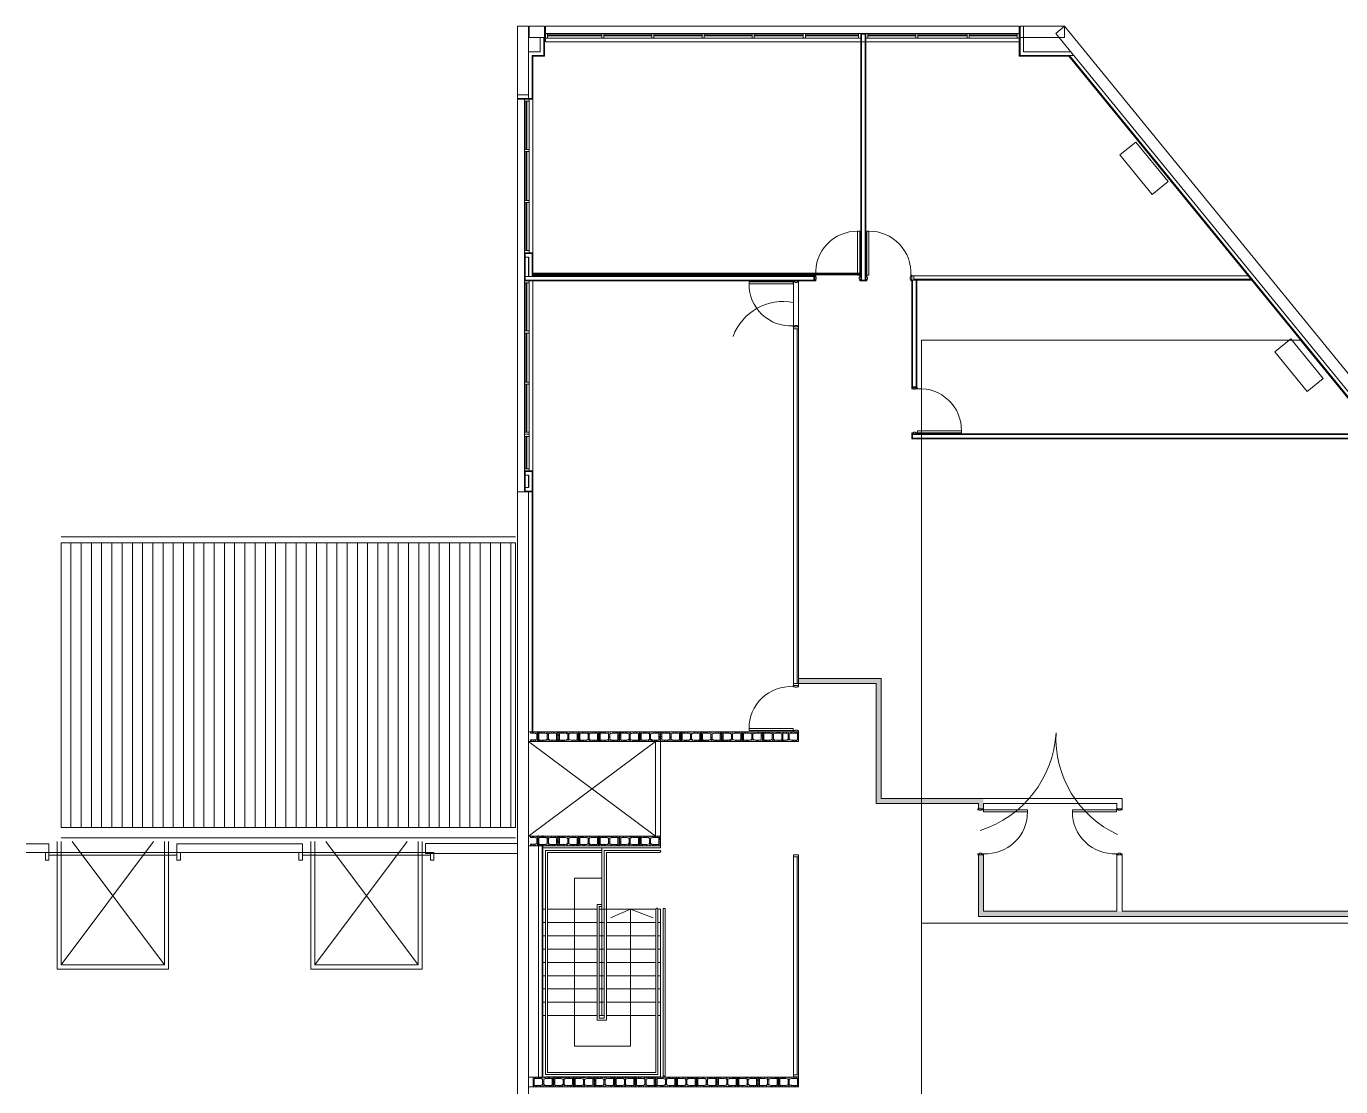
# Model space of a CAD drawing. Header units: millimetres. Extents: x 111.5 to 154.8, y 43.5 to 84.5.
# Drawn here: x 111.48 to 137.17, y 63.74 to 84.47 of the extents above; entities that cross this region are included whole.
import ezdxf

# ---------------------------------------------------------------- set-up
doc = ezdxf.new("R2010")
doc.units = ezdxf.units.MM
for name, color, linetype, lineweight in [('A-CARPINTERIAS', 252, 'Continuous', 0), ('DURLOCK', 30, 'Continuous', 0), ('EST__LIVIANAS', 1, 'Continuous', 0), ('MAMP_BLOQUE_HORMIGON_BLOQU', 67, 'Continuous', 0), ('MURO', 3, 'Continuous', 0), ('MURO_VISTA', 252, 'Continuous', 0)]:
    doc.layers.add(name, color=color, linetype=linetype, lineweight=lineweight)

# ---------------------------------------------------------------- blocks, each defined once
blk = doc.blocks.new('VANO_90')
at = {"layer": 'A-CARPINTERIAS', "color": 2}
for points in [[(-99.988837, 900), (-109.988837, 900), (-109.988837, 880), (-69.988837, 880), (-69.988837, 870), (-29.988837, 870), (-29.988837, 880), (0.011163, 880), (0.011163, 900), (-9.988837, 900)], [(-110, 19.998914), (-110, 59.998914), (-970.523151, 59.998914), (-970.523151, 19.998914), (-110, 19.998914)], [(-100, 0), (-110, 0), (-110, 20), (-70, 20), (-70, 30), (-30, 30), (-30, 20), (0, 20), (0, 0), (-10, 0)]]:
    blk.add_lwpolyline(points, dxfattribs=at)
at = {"layer": 'A-CARPINTERIAS'}
blk.add_arc((-156.752453, 67.539065), 813.805629, 86.706474, 180.53087, dxfattribs=at)
blk = doc.blocks.new('A$C2D8E3321')
at = {"layer": 'MAMP_BLOQUE_HORMIGON_BLOQU', "linetype": 'Continuous'}
h = blk.add_hatch(dxfattribs=at)
h.set_pattern_fill('AR-CONC', color=253, scale=0.2, style=0)
h.set_pattern_definition([(50, (-279883.144, 27804.65), (36.4369338, -3.187817), [3.81, -41.91]), (355, (-279883.144, 27804.65), (-7.0486843, 38.211369), [3.048, -33.528117]), (100.451445, (-279880.108, 27804.384), (29.3882494, 35.0235504), [3.238002, -35.618049]), (46.1842, (-279883.144, 27814.81), (54.215808, -8.4084656), [5.715, -62.865]), (96.635558, (-279878.626, 27814.11), (47.480827, 49.485225), [4.857005, -53.427122]), (351.184151, (-279883.144, 27814.81), (47.480827, 49.485225), [4.571993, -50.291946]), (21, (-279878.064, 27812.27), (30.3228783, -20.4530396), [3.81, -41.91]), (326, (-279878.064, 27812.27), (12.3604057, 36.837593), [3.048, -33.528]), (71.451445, (-279875.537, 27810.566), (42.683284, 16.3845538), [3.238002, -35.6179875]), (37.5, (-279883.144, 27804.65), (0.61772065, 16.9110078), [0, -33.1216, 0, -34.036, 0, -33.655]), (7.5, (-279883.144, 27804.65), (13.3639325, 20.036115), [0, -19.4056, 0, -32.3596, 0, -12.827]), (327.5, (-279894.472, 27804.65), (27.11811903, -1.1457488), [0, -12.7, 0, -39.624, 0, -52.578]), (317.5, (-279899.552, 27804.65), (29.6258363, 5.0852982), [0, -16.51, 0, -26.3144, 0, -37.338])])
h.paths.add_polyline_path([(0, 190), (0, 0), (390, 0), (390, 190)])
h.paths.add_polyline_path([(214, 150), (256, 163), (356, 163, -0.414214), (368, 151), (368, 39, -0.414214), (356, 27), (256, 27), (214, 39, -0.315202), (206, 51), (206, 139, -0.315202)], flags=16)
h.paths.add_polyline_path([(184, 139), (184, 51, -0.315202), (176, 39), (134, 27), (34, 27, -0.414214), (22, 39), (22, 151, -0.414214), (34, 163), (134, 163), (176, 150, -0.315202)], flags=16)
for p, q in [((390, 190), (0, 190)), ((0, 190), (0, 0)), ((22, 151), (22, 39)), ((34, 163), (134, 163)), ((34, 27), (134, 27)), ((176, 150), (134, 163)), ((176, 39), (134, 27)), ((184, 139), (184, 51)), ((206, 139), (206, 51)), ((214, 150), (256, 163)), ((214, 39), (256, 27)), ((356, 163), (256, 163)), ((356, 27), (256, 27)), ((368, 151), (368, 39)), ((390, 190), (390, 0)), ((390, 0), (0, 0))]:
    blk.add_line(p, q)
for centre, start, end in [((34, 151), 90, 180), ((34, 39), 180, 270), ((172, 139), 0, 69.9797), ((172, 51), 290.0203, 0), ((218, 139), 110.0203, 180), ((218, 51), 180, 249.9797), ((356, 151), 0, 90), ((356, 39), 270, 0)]:
    blk.add_arc(centre, 12, start, end)

msp = doc.modelspace()

# ---------------------------------------------------------------- hatches: boundary and pattern name
at = {"layer": 'EST__LIVIANAS', "linetype": 'Continuous'}
h = msp.add_hatch(color=256, dxfattribs=at)
h.dxf.hatch_style = 1
h.paths.add_polyline_path([(130.189, 69.275), (130.189, 69.375), (128.189, 69.375), (128.189, 71.72), (126.576, 71.72), (126.576, 71.62), (128.089, 71.62), (128.089, 69.275), (130.089, 69.275), (130.089, 69.175), (130.189, 69.175)])
h = msp.add_hatch(color=256, dxfattribs=at)
h.dxf.hatch_style = 1
h.paths.add_polyline_path([(130.189, 67.17), (145.507, 67.17), (145.588, 67.07), (130.089, 67.07), (130.089, 68.275), (130.189, 68.275)])
at = {"layer": 'MAMP_BLOQUE_HORMIGON_BLOQU', "linetype": 'Continuous'}
h = msp.add_hatch(dxfattribs=at)
h.set_pattern_fill('AR-CONC', color=253, scale=0.0002, angle=180, style=0)
h.set_pattern_definition([(230, (398.155748, 42.87581), (-0.0364369338, 0.003187817), [0.00381, -0.04191]), (175, (398.15575, 42.87581), (0.0070486843, -0.038211369), [0.003048, -0.033528117]), (280.451445, (398.15271, 42.876077), (-0.0293882494, -0.0350235504), [0.003238002, -0.035618049]), (226.1842, (398.15575, 42.86565), (-0.054215808, 0.0084084656), [0.005715, -0.062865]), (276.635558, (398.15123, 42.86635), (-0.047480827, -0.049485225), [0.004857005, -0.053427122]), (171.184151, (398.15575, 42.86565), (-0.047480827, -0.049485225), [0.004571993, -0.050291946]), (201, (398.150668, 42.86819), (-0.0303228783, 0.0204530396), [0.00381, -0.04191]), (146, (398.15067, 42.86819), (-0.0123604057, -0.036837593), [0.003048, -0.033528]), (251.451445, (398.14814, 42.869895), (-0.042683284, -0.016384554), [0.003238002, -0.0356179875]), (217.5, (398.155748, 42.875811), (-0.00061772065, -0.0169110078), [0, -0.0331216, 0, -0.034036, 0, -0.033655]), (187.5, (398.155748, 42.875811), (-0.0133639325, -0.020036115), [0, -0.0194056, 0, -0.0323596, 0, -0.012827]), (147.5, (398.167077, 42.875811), (-0.02711811903, 0.0011457488), [0, -0.0127, 0, -0.039624, 0, -0.052578]), (137.5, (398.172157, 42.87581), (-0.0296258363, -0.0050852982), [0, -0.01651, 0, -0.0263144, 0, -0.037338])])
h.paths.add_polyline_path([(121.334, 70.68), (121.334, 70.49), (121.468, 70.49), (121.468, 70.68)])
edge = h.paths.add_edge_path()
edge.add_line((121.334, 70.654), (121.334, 70.518))
edge.add_line((121.334, 70.518), (121.407, 70.518))
edge.add_line((121.407, 70.518), (121.447, 70.53))
edge.add_arc((121.445, 70.542), 0.012, 283.6095, 360)
edge.add_line((121.457, 70.542), (121.457, 70.63))
edge.add_arc((121.445, 70.63), 0.012, 0, 69.9797)
edge.add_line((121.449, 70.641), (121.407, 70.654))
edge.add_line((121.407, 70.654), (121.334, 70.654))
h = msp.add_hatch(dxfattribs=at)
h.set_pattern_fill('AR-CONC', color=253, scale=0.0002, angle=270, style=0)
h.set_pattern_definition([(320, (220.55393, 448.46093), (-0.003187817, -0.0364369338), [0.00381, -0.04191]), (265, (220.55393, 448.46093), (0.038211369, 0.0070486843), [0.003048, -0.033528117]), (10.451445, (220.553663, 448.457895), (0.0350235504, -0.0293882494), [0.0032380018, -0.035618049]), (316.1842, (220.56409, 448.46093), (-0.0084084656, -0.054215808), [0.005715, -0.062865]), (6.635558, (220.56339, 448.456413), (0.049485225, -0.047480827), [0.004857005, -0.053427122]), (261.184151, (220.56409, 448.46093), (0.049485225, -0.047480827), [0.0045719934, -0.050291946]), (291, (220.56155, 448.45585), (-0.0204530396, -0.0303228783), [0.00381, -0.04191]), (236, (220.56155, 448.45585), (0.0368375932, -0.0123604057), [0.003048, -0.033528]), (341.451445, (220.559844, 448.453324), (0.0163845538, -0.042683284), [0.0032380018, -0.0356179875]), (307.5, (220.553929, 448.460931), (0.01691100777, -0.00061772065), [0, -0.0331216, 0, -0.034036, 0, -0.033655]), (277.5, (220.553929, 448.460931), (0.020036115, -0.0133639325), [0, -0.0194056, 0, -0.0323596, 0, -0.012827]), (237.5, (220.553929, 448.47226), (-0.0011457488, -0.02711811903), [0, -0.0127, 0, -0.039624, 0, -0.052578]), (227.5, (220.55393, 448.47734), (0.0050852982, -0.0296258363), [0, -0.01651, 0, -0.0263144, 0, -0.037338])])
h.paths.add_polyline_path([(126.392, 70.629), (126.392, 70.541, 0.315202), (126.4, 70.53), (126.442, 70.517), (126.542, 70.517, 0.414214), (126.554, 70.529), (126.554, 70.641, 0.414214), (126.542, 70.653), (126.442, 70.653), (126.4, 70.64, 0.315202)], flags=16)
h.paths.add_polyline_path([(126.28, 70.68), (126.28, 70.49), (126.576, 70.49), (126.576, 70.68)])
edge = h.paths.add_edge_path()
edge.add_line((126.28, 70.653), (126.28, 70.517))
edge.add_line((126.28, 70.517), (126.32, 70.517))
edge.add_line((126.32, 70.517), (126.362, 70.53))
edge.add_arc((126.358, 70.541), 0.012, 290.0203, 360)
edge.add_line((126.37, 70.541), (126.37, 70.629))
edge.add_arc((126.358, 70.629), 0.012, 0, 69.9797)
edge.add_line((126.362, 70.64), (126.32, 70.653))
edge.add_line((126.32, 70.653), (126.28, 70.653))
h = msp.add_hatch(dxfattribs=at)
h.set_pattern_fill('AR-CONC', color=253, scale=0.0002, angle=180, style=0)
h.set_pattern_definition([(230, (398.155748, 40.83585), (-0.0364369338, 0.003187817), [0.00381, -0.04191]), (175, (398.15575, 40.83585), (0.0070486843, -0.038211369), [0.003048, -0.033528117]), (280.451445, (398.15271, 40.836115), (-0.0293882494, -0.0350235504), [0.003238002, -0.035618049]), (226.1842, (398.15575, 40.82569), (-0.054215808, 0.0084084656), [0.005715, -0.062865]), (276.635558, (398.15123, 40.82639), (-0.047480827, -0.049485225), [0.004857005, -0.053427122]), (171.184151, (398.15575, 40.82569), (-0.047480827, -0.049485225), [0.004571993, -0.050291946]), (201, (398.150668, 40.82823), (-0.0303228783, 0.0204530396), [0.00381, -0.04191]), (146, (398.15067, 40.82823), (-0.0123604057, -0.036837593), [0.003048, -0.033528]), (251.451445, (398.14814, 40.829934), (-0.042683284, -0.016384554), [0.003238002, -0.0356179875]), (217.5, (398.155748, 40.835849), (-0.00061772065, -0.0169110078), [0, -0.0331216, 0, -0.034036, 0, -0.033655]), (187.5, (398.155748, 40.83585), (-0.0133639325, -0.020036115), [0, -0.0194056, 0, -0.0323596, 0, -0.012827]), (147.5, (398.167077, 40.835849), (-0.02711811903, 0.0011457488), [0, -0.0127, 0, -0.039624, 0, -0.052578]), (137.5, (398.172157, 40.83585), (-0.0296258363, -0.0050852982), [0, -0.01651, 0, -0.0263144, 0, -0.037338])])
h.paths.add_polyline_path([(121.334, 68.64), (121.334, 68.45), (121.468, 68.45), (121.468, 68.64)])
edge = h.paths.add_edge_path()
edge.add_line((121.334, 68.614), (121.334, 68.478))
edge.add_line((121.334, 68.478), (121.407, 68.478))
edge.add_line((121.407, 68.478), (121.447, 68.49))
edge.add_arc((121.445, 68.502), 0.012, 283.6095, 360)
edge.add_line((121.457, 68.502), (121.457, 68.59))
edge.add_arc((121.445, 68.59), 0.012, 0, 69.9797)
edge.add_line((121.449, 68.601), (121.407, 68.614))
edge.add_line((121.407, 68.614), (121.334, 68.614))
at = {"layer": 'MURO_VISTA', "linetype": 'Continuous'}
h = msp.add_hatch(dxfattribs=at)
h.set_pattern_fill('_USER', color=256, scale=0.2, angle=270, pattern_type=0)
h.set_pattern_definition([(270, (192.74928, 168.02997), (0.2, 0), [])])
h.paths.add_polyline_path([(121.037, 74.369), (121.037, 68.806), (112.159, 68.806), (112.159, 74.369)])

# ---------------------------------------------------------------- linework, layer by layer
at = {"layer": 'A-CARPINTERIAS'}
for p, q in [((121.664, 84.305, 1.07), (122.727, 84.305, 1.065)), ((122.767, 84.305, 1.064), (123.707, 84.305, 1.065)), ((123.747, 84.305, 1.064), (124.687, 84.305, 1.065)), ((124.727, 84.305, 1.064), (125.667, 84.305, 1.065)), ((125.707, 84.305, 1.065), (126.667, 84.305, 1.067)), ((126.707, 84.305, 1.067), (127.749, 84.305, 1.074)), ((127.929, 84.305, 1.066), (128.869, 84.305, 1.067)), ((128.909, 84.305, 1.067), (129.869, 84.305, 1.069)), ((129.909, 84.305, 1.069), (130.849, 84.305, 1.07)), ((121.664, 84.285, 1.07), (122.727, 84.285, 1.065)), ((122.767, 84.285, 1.064), (123.707, 84.285, 1.065)), ((123.747, 84.285, 1.064), (124.687, 84.285, 1.065)), ((124.727, 84.285, 1.064), (125.667, 84.285, 1.065)), ((125.707, 84.285, 1.065), (126.667, 84.285, 1.067)), ((126.707, 84.285, 1.067), (127.749, 84.285, 1.074)), ((127.929, 84.285, 1.066), (128.869, 84.285, 1.067)), ((128.909, 84.285, 1.067), (129.869, 84.285, 1.069)), ((129.909, 84.285, 1.069), (130.849, 84.285, 1.07)), ((121.241, 82.064, 1.067), (121.241, 83.004, 1.068)), ((121.261, 82.064, 1.067), (121.261, 83.004, 1.068)), ((121.241, 81.064, 1.065), (121.241, 82.024, 1.067)), ((121.261, 81.064, 1.065), (121.261, 82.024, 1.067)), ((121.241, 80.084, 1.064), (121.241, 81.024, 1.065)), ((121.261, 80.084, 1.064), (121.261, 81.024, 1.065)), ((121.241, 79.454, 1.064), (121.241, 78.514, 1.065)), ((121.261, 79.454, 1.064), (121.261, 78.514, 1.065)), ((128.829, 79.529, 1.066), (135.416, 79.529, 1.066)), ((121.241, 78.474, 1.065), (121.241, 77.514, 1.067)), ((121.261, 78.474, 1.065), (121.261, 77.514, 1.067)), ((126.546, 71.62, -1.064), (126.546, 78.554, 1.066)), ((121.241, 77.474, 1.067), (121.241, 76.534, 1.068)), ((121.261, 77.474, 1.067), (121.261, 76.534, 1.068)), ((121.241, 76.454, 1.063), (121.241, 75.82, 1.076)), ((121.261, 76.454, 1.063), (121.261, 75.82, 1.076)), ((126.546, 63.971, 1.064), (126.546, 68.235, 1.064))]:
    msp.add_line(p, q, dxfattribs=at)
for points, elevation in [([(127.789, 84.24), (121.624, 84.24), (121.624, 84.33), (127.789, 84.33)], 1.07), ([(121.664, 84.24), (121.624, 84.24), (121.624, 84.33), (121.664, 84.33)], 1.07), ([(122.767, 84.24), (122.727, 84.24), (122.727, 84.33), (122.767, 84.33)], 1.07), ([(123.747, 84.24), (123.707, 84.24), (123.707, 84.33), (123.747, 84.33)], 1.07), ([(124.727, 84.24), (124.687, 84.24), (124.687, 84.33), (124.727, 84.33)], 1.07), ([(125.707, 84.24), (125.667, 84.24), (125.667, 84.33), (125.707, 84.33)], 1.07), ([(126.707, 84.24), (126.667, 84.24), (126.667, 84.33), (126.707, 84.33)], 1.07), ([(127.789, 84.24), (127.749, 84.24), (127.749, 84.33), (127.789, 84.33)], 1.066), ([(127.929, 84.24), (127.889, 84.24), (127.889, 84.33), (127.929, 84.33)], 1.066), ([(130.889, 84.24), (127.889, 84.24), (127.889, 84.33), (130.889, 84.33)], 1.066), ([(128.909, 84.24), (128.869, 84.24), (128.869, 84.33), (128.909, 84.33)], 1.066), ([(129.909, 84.24), (129.869, 84.24), (129.869, 84.33), (129.909, 84.33)], 1.066), ([(130.889, 84.24), (130.849, 84.24), (130.849, 84.33), (130.889, 84.33)], 1.061), ([(121.306, 83.044), (121.306, 83.004), (121.216, 83.004), (121.216, 83.044)], 1.059), ([(121.306, 83.004), (121.306, 80.084), (121.216, 80.084), (121.216, 83.004)], 1.064), ([(121.306, 82.064), (121.306, 82.024), (121.216, 82.024), (121.216, 82.064)], 1.064), ([(121.306, 81.064), (121.306, 81.024), (121.216, 81.024), (121.216, 81.064)], 1.064), ([(121.306, 80.084), (121.306, 80.044), (121.216, 80.044), (121.216, 80.084)], 1.064), ([(121.306, 79.454), (121.306, 79.494), (121.216, 79.494), (121.216, 79.454)], 1.064), ([(121.306, 75.78), (121.306, 79.454), (121.216, 79.454), (121.216, 75.78)], 1.064), ([(128.829, 79.594), (128.829, 79.504), (128.789, 79.504), (128.789, 79.594)], 1.066), ([(121.306, 78.474), (121.306, 78.514), (121.216, 78.514), (121.216, 78.474)], 1.064), ([(126.576, 78.594), (126.576, 78.554), (126.476, 78.554), (126.476, 78.594)], 1.066), ([(126.576, 78.554), (126.576, 71.62), (126.476, 71.62), (126.476, 78.554)], 1.066), ([(121.306, 77.474), (121.306, 77.514), (121.216, 77.514), (121.216, 77.474)], 1.064), ([(121.306, 76.494), (121.306, 76.534), (121.216, 76.534), (121.216, 76.494)], 1.059), ([(121.306, 76.454), (121.306, 76.494), (121.216, 76.494), (121.216, 76.454)], 1.072), ([(121.306, 75.78), (121.306, 75.82), (121.216, 75.82), (121.216, 75.78)], 1.067), ([(126.576, 71.62), (126.576, 71.58), (126.476, 71.58), (126.476, 71.62)], 1.066), ([(126.576, 68.235), (126.576, 68.275), (126.476, 68.275), (126.476, 68.235)], 1.064), ([(126.576, 68.235), (126.576, 63.971), (126.476, 63.971), (126.476, 68.235)], 1.064)]:
    msp.add_lwpolyline(points, close=True, dxfattribs=dict(at, elevation=elevation))
at = {"layer": 'A-CARPINTERIAS', "elevation": 1.066}
msp.add_lwpolyline([(135.437, 79.504), (128.829, 79.504), (128.829, 79.594), (135.363, 79.594)], dxfattribs=at)
at = {"layer": 'A-CARPINTERIAS'}
msp.add_lwpolyline([(126.576, 63.97), (126.576, 63.93), (126.476, 63.93), (126.476, 63.97)], close=True, dxfattribs=at)
at = {"layer": 'DURLOCK', "elevation": 1.064}
for points in [[(128.089, 69.275), (130.089, 69.275), (130.089, 69.175), (130.189, 69.175), (130.189, 69.275), (132.799, 69.275), (132.799, 69.175), (132.899, 69.175), (132.899, 69.375), (128.189, 69.375), (128.189, 71.72), (126.576, 71.72), (126.576, 71.62), (128.089, 71.62), (128.089, 69.275), (128.089, 69.275), (128.089, 69.275), (128.089, 69.275)], [(145.588, 67.07), (130.089, 67.07), (130.089, 68.275), (130.189, 68.275), (130.189, 67.17), (132.799, 67.17), (132.799, 68.275), (132.899, 68.275), (132.899, 67.17), (145.507, 67.17)]]:
    msp.add_lwpolyline(points, close=True, dxfattribs=at)
msp.add_lwpolyline([(128.089, 69.275), (128.089, 71.62)], dxfattribs=at)
at = {"layer": 'EST__LIVIANAS'}
msp.add_lwpolyline([(132.856, 81.955), (133.488, 81.18), (133.798, 81.433), (133.165, 82.208)], close=True, dxfattribs=at)
at = {"layer": 'EST__LIVIANAS', "const_width": 0.05}
msp.add_lwpolyline([(127.789, 79.627), (126.599, 79.627), (121.381, 79.627)], dxfattribs=at)
at = {"layer": 'EST__LIVIANAS'}
for points, elevation in [([(126.576, 78.594), (126.476, 78.594), (126.476, 79.494), (126.576, 79.494)], 1.066), ([(135.886, 78.107), (136.518, 77.333), (136.828, 77.586), (136.196, 78.36)], 1.064), ([(128.976, 66.936), (128.976, 55.536), (146.976, 55.536), (146.976, 65.369), (145.697, 66.936)], 1.066)]:
    msp.add_lwpolyline(points, close=True, dxfattribs=dict(at, elevation=elevation))
at = {"layer": 'EST__LIVIANAS', "elevation": 1.066}
msp.add_lwpolyline([(136.39, 78.336), (128.976, 78.336), (128.976, 66.936), (145.728, 66.936), (136.39, 78.336)], dxfattribs=at)
at = {"layer": 'EST__LIVIANAS'}
for centre, radius, start, end in [((126.274, 78.047, 0), 1.044, 78.8514, 159.8187), ((129.474, 70.786), 2.139, 287.7427, 356.5599), ((133.69, 70.557), 2.084, 177.2144, 245.0391)]:
    msp.add_arc(centre, radius, start, end, dxfattribs=at)
at = {"layer": 'MAMP_BLOQUE_HORMIGON_BLOQU'}
for p, q in [((121.468, 70.68, -1.064), (121.334, 70.68, -1.064)), ((121.468, 70.68, -1.064), (121.334, 70.68, -1.064)), ((121.334, 70.654, -1.064), (121.334, 70.68, -1.064)), ((121.468, 70.49, -1.064), (121.468, 70.68, -1.064)), ((126.28, 70.68, -1.064), (126.576, 70.68, -1.064)), ((126.28, 70.68, -1.064), (126.28, 70.653, -1.064)), ((126.576, 70.68, -1.064), (126.576, 70.49, -1.064)), ((121.334, 70.654, -1.064), (121.407, 70.654, -1.064)), ((121.334, 70.518, -1.064), (121.407, 70.518, -1.064)), ((121.334, 70.518, -1.064), (121.334, 70.49, -1.064)), ((121.468, 70.49, -1.064), (121.334, 70.49, -1.064)), ((121.334, 70.49, -1.064), (121.468, 70.49, -1.064)), ((121.449, 70.641, -1.064), (121.407, 70.654, -1.064)), ((121.449, 70.531, -1.064), (121.407, 70.518, -1.064)), ((121.457, 70.542, -1.064), (121.457, 70.63, -1.064)), ((126.28, 70.653, -1.064), (126.32, 70.653, -1.064)), ((126.28, 70.517, -1.064), (126.32, 70.517, -1.064)), ((126.28, 70.517, -1.064), (126.28, 70.49, -1.064)), ((126.28, 70.49, -1.064), (126.576, 70.49, -1.064)), ((126.362, 70.64, -1.064), (126.32, 70.653, -1.064)), ((126.362, 70.53, -1.064), (126.32, 70.517, -1.064)), ((126.37, 70.629, -1.064), (126.37, 70.541, -1.064)), ((126.392, 70.629, -1.064), (126.392, 70.541, -1.064)), ((126.4, 70.64, -1.064), (126.442, 70.653, -1.064)), ((126.4, 70.53, -1.064), (126.442, 70.517, -1.064)), ((126.542, 70.653, -1.064), (126.442, 70.653, -1.064)), ((126.542, 70.517, -1.064), (126.442, 70.517, -1.064)), ((126.554, 70.641, -1.064), (126.554, 70.529, -1.064)), ((121.468, 68.64, -1.064), (121.334, 68.64, -1.064)), ((121.468, 68.64, -1.064), (121.334, 68.64, -1.064)), ((121.334, 68.614, -1.064), (121.334, 68.64, -1.064)), ((121.334, 68.614, -1.064), (121.407, 68.614, -1.064)), ((121.449, 68.601, -1.064), (121.407, 68.614, -1.064)), ((121.468, 68.45, -1.064), (121.468, 68.64, -1.064)), ((121.334, 68.478, -1.064), (121.407, 68.478, -1.064)), ((121.334, 68.478, -1.064), (121.334, 68.45, -1.064)), ((121.468, 68.45, -1.064), (121.334, 68.45, -1.064)), ((121.334, 68.45, -1.064), (121.468, 68.45, -1.064)), ((121.449, 68.491, -1.064), (121.407, 68.478, -1.064)), ((121.457, 68.502, -1.064), (121.457, 68.59, -1.064))]:
    msp.add_line(p, q, dxfattribs=at)
for centre, start, end in [((121.445, 70.63, -1.064), 0, 69.9797), ((121.445, 70.63, -1.064), 0, 69.9797), ((121.445, 70.542, -1.064), 290.0203, 0), ((126.358, 70.629, -1.064), 0, 69.9797), ((126.358, 70.541, -1.064), 290.0203, 0), ((126.404, 70.629, -1.064), 110.0203, 180), ((126.404, 70.541, -1.064), 180, 249.9797), ((126.542, 70.641, -1.064), 0, 90), ((126.542, 70.529, -1.064), 270, 0), ((121.445, 68.59, -1.064), 0, 69.9797), ((121.445, 68.59, -1.064), 0, 69.9797), ((121.445, 68.502, -1.064), 290.0203, 0)]:
    msp.add_arc(centre, 0.012, start, end, dxfattribs=at)
at = {"layer": 'MURO'}
for p, q in [((130.889, 83.884, 1.064), (130.889, 84.47, 1.064)), ((121.609, 83.884, 1.064), (121.609, 84.256, 1.064)), ((121.366, 83.884, 1.064), (121.609, 83.884, 1.064)), ((121.381, 83.044, 1.064), (121.381, 83.884, 1.064)), ((131.88, 83.884, 1.064), (130.889, 83.884, 1.064)), ((121.076, 83.044, 1.064), (121.381, 83.044, 1.064)), ((121.381, 80.044, 1.064), (121.216, 80.044, 2.131)), ((121.216, 80.044, 1.064), (121.216, 79.494, 1.064)), ((121.381, 79.579, 1.064), (121.381, 80.044, 1.064)), ((121.381, 75.78, 1.064), (121.216, 75.78, 1.067)), ((121.216, 75.575, 1.067), (121.216, 75.78, 1.067)), ((121.216, 75.575, 1.067), (121.216, 75.37, 1.067)), ((121.381, 75.575, 1.064), (121.381, 75.78, 1.064)), ((121.381, 75.575, 1.064), (121.381, 75.37, 1.064)), ((121.381, 75.37, 1.064), (121.076, 75.37, 1.064)), ((121.381, 75.37, 1.064), (121.216, 75.37, 1.067)), ((121.381, 75.37, 1.064), (121.381, 70.68, 1.064)), ((121.577, 68.64, 0.087), (121.577, 68.651, 0.089)), ((121.577, 63.929, -1.06), (121.577, 68.451, 0.041))]:
    msp.add_line(p, q, dxfattribs=at)
for points, elevation in [([(121.076, 84.47), (121.076, 83.059), (121.296, 83.059), (121.296, 84.47)], 1.064), ([(121.308, 84.47), (121.308, 84.25), (121.609, 84.25), (121.609, 84.47)], 1.064), ([(127.889, 79.494), (127.889, 84.33), (127.789, 84.33), (127.789, 79.494)], 1.066), ([(131.774, 84.47), (131.774, 84.25), (130.904, 84.25), (130.904, 84.47)], 1.064), ([(128.789, 77.404), (128.789, 79.504), (128.889, 79.504), (128.889, 77.404)], 1.066), ([(128.789, 76.504), (137.886, 76.504), (137.968, 76.404), (128.789, 76.404)], 1.066)]:
    msp.add_lwpolyline(points, close=True, dxfattribs=dict(at, elevation=elevation))
for points, elevation in [([(131.605, 84.331), (148.557, 63.569), (148.728, 63.708), (131.775, 84.47), (131.605, 84.331)], 1.064), ([(131.861, 83.884), (148.423, 63.599), (148.423, 61.818)], 1.064), ([(121.216, 79.579), (121.216, 79.494), (126.889, 79.494), (126.889, 79.594), (121.381, 79.594)], 1.064), ([(121.296, 75.37), (121.296, 54.491), (121.076, 54.491), (121.076, 75.37), (121.296, 75.37)], 1.064), ([(121.296, 70.68), (126.576, 70.68), (126.576, 70.49), (121.296, 70.49)], -1.064), ([(123.776, 70.49), (121.296, 68.64)], -1.064), ([(121.296, 70.49), (123.776, 68.64)], -1.064), ([(123.776, 68.64), (123.776, 70.49)], -1.064), ([(123.876, 68.64), (123.876, 70.49)], -1.064), ([(121.296, 68.64), (123.864, 68.64), (123.876, 68.64), (123.876, 68.536), (123.876, 68.451), (121.296, 68.451)], -1.064), ([(126.386, 63.739), (121.296, 63.739), (121.296, 63.929), (126.576, 63.929), (126.576, 63.739)], -1.06)]:
    msp.add_lwpolyline(points, dxfattribs=dict(at, elevation=elevation))
at = {"layer": 'MURO_VISTA'}
for p, q in [((121.296, 83.129, 1.064), (121.296, 84.47, 1.064)), ((130.904, 83.899, 1.064), (130.904, 84.47, 1.064)), ((130.974, 83.969, 1.064), (130.974, 84.47, 1.064)), ((121.524, 83.969, 1.064), (121.524, 84.25, 1.064)), ((121.594, 83.899, 1.064), (121.594, 84.25, 1.064)), ((121.296, 83.969, 1.064), (121.524, 83.969, 1.064)), ((121.366, 83.059, 1.064), (121.366, 83.899, 1.064)), ((121.366, 83.899, 1.064), (121.609, 83.899, 1.064)), ((131.958, 83.899, 1.064), (130.904, 83.899, 1.064)), ((130.974, 83.969, 1.064), (131.901, 83.969, 1.064)), ((121.296, 83.129, 1.064), (121.076, 83.129, 1.064)), ((121.076, 83.059, 1.064), (121.381, 83.059, 1.064)), ((121.076, 83.059, 1.064), (121.076, 74.655, 1.064)), ((121.381, 83.044, 1.064), (121.381, 80.044, 1.064)), ((121.231, 80.044, 1.064), (121.231, 79.494, 1.064)), ((121.366, 80.029, 1.064), (121.231, 80.029, 1.064)), ((121.296, 79.959, 1.064), (121.231, 79.959, 1.064)), ((121.296, 79.579, 1.064), (121.296, 79.959, 1.064)), ((121.301, 79.959, 1.064), (121.301, 79.579, 1.064)), ((121.366, 79.579, 1.064), (121.366, 80.044, 1.064)), ((126.874, 79.579, 1.064), (121.231, 79.579, 1.064)), ((121.231, 79.509, 1.064), (126.874, 79.509, 1.064)), ((121.381, 79.494, 1.064), (121.381, 75.78, 1.064)), ((121.381, 76.494, 1.064), (121.381, 79.494, 1.064)), ((126.874, 79.509, 1.064), (126.874, 79.579, 1.064)), ((121.231, 75.575, 1.067), (121.231, 75.78, 1.067)), ((121.366, 75.765, 1.064), (121.231, 75.765)), ((121.296, 75.695, 1.064), (121.231, 75.695)), ((121.231, 75.575, 1.067), (121.231, 75.37, 1.067)), ((121.296, 75.575, 1.064), (121.296, 75.695, 1.064)), ((121.296, 75.575, 1.064), (121.296, 75.455, 1.064)), ((121.301, 75.575, 1.067), (121.301, 75.695, 1.067)), ((121.301, 75.575, 1.067), (121.301, 75.455, 1.067)), ((121.366, 75.575, 1.064), (121.366, 75.78, 1.064)), ((121.366, 75.575, 1.064), (121.366, 75.37, 1.064)), ((121.296, 75.455, 1.064), (121.231, 75.455)), ((121.366, 75.385, 1.064), (121.231, 75.385)), ((121.366, 75.37, 1.064), (121.366, 70.68, 1.064)), ((121.381, 75.37, 1.064), (121.381, 74.655, 1.064)), ((121.296, 74.655, 1.064), (121.296, 71.095, 1.064)), ((112.159, 74.49), (121.037, 74.49)), ((112.159, 74.369), (121.037, 74.369)), ((112.159, 68.806), (121.037, 68.806)), ((121.492, 68.64, 0.086), (121.492, 68.651, 0.089)), ((121.562, 68.64, 0.087), (121.562, 68.651, 0.089)), ((111.476, 68.49), (111.919, 68.49)), ((111.919, 68.49), (111.919, 68.319, 1.064)), ((112.159, 68.606), (121.037, 68.606)), ((112.159, 66.119, 1.064), (113.963, 68.531, 1.064)), ((114.179, 66.119, 1.064), (112.374, 68.531, 1.064)), ((114.419, 68.49), (116.876, 68.49)), ((114.419, 68.49), (114.419, 68.319, 1.064)), ((116.876, 68.49), (116.876, 68.319, 1.064)), ((117.116, 66.119, 1.064), (118.92, 68.531, 1.064)), ((119.136, 66.119, 1.064), (117.332, 68.531, 1.064)), ((121.492, 63.929, -1.057), (121.492, 68.451, 0.041)), ((121.562, 63.929, -1.06), (121.562, 68.451, 0.041)), ((123.876, 68.41, 0.004), (121.576, 68.41, 0.004)), ((121.626, 68.36, 0.004), (121.626, 66.43, 0.004)), ((122.726, 68.36, 0.004), (121.626, 68.36, 0.004)), ((122.726, 68.41, 0.004), (122.726, 66.17, 0.004)), ((123.86, 68.36, 0.004), (122.776, 68.36, 0.004)), ((122.776, 68.36, 0.014), (122.776, 65.08, 0.004)), ((123.876, 68.41, 0.004), (123.876, 68.451, -1.064)), ((111.476, 68.319, 1.064), (111.919, 68.319, 1.064)), ((111.919, 68.319, 1.064), (114.419, 68.319, 1.064)), ((111.919, 68.269, 1.064), (114.419, 68.269, 1.064)), ((114.419, 68.319, 1.064), (116.876, 68.319, 1.064)), ((116.876, 68.319, 1.064), (119.376, 68.319, 1.064)), ((116.876, 68.269, 1.064), (119.376, 68.269, 1.064)), ((121.666, 68.32, 0.004), (121.666, 66.43, 0.004)), ((122.726, 68.32, 0.004), (121.666, 68.32, 0.004)), ((123.86, 68.32, 0.004), (122.816, 68.32, 0.004)), ((122.816, 68.32, 0.014), (122.816, 65.04, 0.004)), ((122.191, 66.43, 0.004), (122.191, 67.815, 0.004)), ((122.191, 67.815, 0.004), (122.726, 67.815, 0.004)), ((121.626, 67.21, 0.004), (121.576, 67.21, 0.004)), ((122.636, 67.21, 0.004), (121.666, 67.21, 0.004)), ((122.636, 67.3, 0.011), (122.636, 65.04, 0.004)), ((122.636, 67.3, 0.011), (122.726, 67.3, 0.004)), ((122.676, 67.26, 0.011), (122.676, 65.08, 0.004)), ((122.676, 67.26, 0.011), (122.726, 67.26, 0.004)), ((123.786, 67.21, 0.004), (122.676, 67.21, 0.004)), ((123.291, 67.21, 0.004), (123.291, 64.53, 0.004)), ((123.786, 67.21, 0.004), (123.786, 64.02, 0.004)), ((123.876, 67.21, 0.004), (123.826, 67.21, 0.004)), ((123.826, 67.21, 0.004), (123.826, 63.98, 0.004)), ((123.876, 67.21, 0.004), (123.876, 63.93, 0.004)), ((123.926, 63.944, -1.06), (123.926, 67.224, -1.06)), ((123.926, 67.224, -1.06), (123.966, 67.224, -1.06)), ((123.966, 67.224, -1.06), (123.966, 63.944, -1.06)), ((121.626, 66.95, 0.004), (121.576, 66.95, 0.004)), ((122.636, 66.95, 0.004), (121.666, 66.95, 0.004)), ((122.776, 66.95, 0.004), (122.676, 66.95, 0.004)), ((123.786, 66.95, 0.004), (122.816, 66.95, 0.004)), ((123.876, 66.95, 0.004), (123.826, 66.95, 0.004)), ((121.626, 66.69, 0.004), (121.576, 66.69, 0.004)), ((122.636, 66.69, 0.004), (121.666, 66.69, 0.004)), ((122.776, 66.69, 0.004), (122.676, 66.69, 0.004)), ((123.786, 66.69, 0.004), (122.816, 66.69, 0.004)), ((123.876, 66.69, 0.004), (123.826, 66.69, 0.004)), ((121.626, 66.43, 0.004), (121.576, 66.43, 0.004)), ((121.626, 66.43, 0.004), (121.626, 63.98, 0.004)), ((122.636, 66.43, 0.004), (121.666, 66.43, 0.004)), ((121.666, 66.43, 0.004), (121.666, 64.02, 0.004)), ((122.191, 66.43, 0.004), (122.191, 64.53, 0.004)), ((122.776, 66.43, 0.004), (122.676, 66.43, 0.004)), ((123.786, 66.43, 0.004), (122.816, 66.43, 0.004)), ((123.876, 66.43, 0.004), (123.826, 66.43, 0.004)), ((121.626, 66.17, 0.004), (121.576, 66.17, 0.004)), ((122.636, 66.17, 0.004), (121.666, 66.17, 0.004)), ((122.776, 66.17, 0.004), (122.676, 66.17, 0.004)), ((122.726, 66.17, 0.004), (122.726, 65.13, 0.004)), ((123.786, 66.17, 0.004), (122.816, 66.17, 0.004)), ((123.876, 66.17, 0.004), (123.826, 66.17, 0.004)), ((121.626, 65.91, 0.004), (121.576, 65.91, 0.004)), ((122.636, 65.91, 0.004), (121.666, 65.91, 0.004)), ((122.776, 65.91, 0.004), (122.676, 65.91, 0.004)), ((123.786, 65.91, 0.004), (122.816, 65.91, 0.004)), ((123.876, 65.91, 0.004), (123.826, 65.91, 0.004)), ((121.626, 65.65, 0.004), (121.576, 65.65, 0.004)), ((122.636, 65.65, 0.004), (121.666, 65.65, 0.004)), ((122.776, 65.65, 0.004), (122.676, 65.65, 0.004)), ((123.786, 65.65, 0.004), (122.816, 65.65, 0.004)), ((123.876, 65.65, 0.004), (123.826, 65.65, 0.004)), ((121.626, 65.39, 0.004), (121.576, 65.39, 0.004)), ((122.636, 65.39, 0.004), (121.666, 65.39, 0.004)), ((122.776, 65.39, 0.004), (122.676, 65.39, 0.004)), ((123.786, 65.39, 0.004), (122.816, 65.39, 0.004)), ((123.876, 65.39, 0.004), (123.826, 65.39, 0.004)), ((121.626, 65.13, 0.004), (121.576, 65.13, 0.004)), ((122.636, 65.13, 0.004), (121.666, 65.13, 0.004)), ((122.816, 65.04, 0.004), (122.636, 65.04, 0.004)), ((122.776, 65.13, 0.004), (122.676, 65.13, 0.004)), ((122.776, 65.08, 0.004), (122.676, 65.08, 0.004)), ((123.786, 65.13, 0.004), (122.816, 65.13, 0.004)), ((123.876, 65.13, 0.004), (123.826, 65.13, 0.004)), ((123.291, 64.53, 0.004), (122.191, 64.53, 0.004)), ((123.786, 64.02, 0.004), (121.666, 64.02, 0.004)), ((123.876, 64.03, 0.004), (123.876, 63.929, -2.276)), ((123.826, 63.98, 0.004), (121.626, 63.98, 0.004)), ((123.876, 63.93, 0.004), (121.636, 63.93, 0.004)), ((123.966, 63.944, -1.06), (123.926, 63.944, -1.06))]:
    msp.add_line(p, q, dxfattribs=at)
at = {"layer": 'MURO_VISTA', "color": 5}
for q in [(122.9, 67.043, 0.003), (123.732, 67.043, 0.003)]:
    msp.add_line((123.291, 67.21, 0.004), q, dxfattribs=at)
at = {"layer": 'MURO_VISTA'}
for points, elevation in [([(130.889, 84.165), (130.889, 84.47), (121.624, 84.47), (121.624, 84.165)], 1.064), ([(127.874, 79.509), (127.874, 84.315), (127.804, 84.315), (127.804, 79.509)], 1.066), ([(128.804, 77.419), (128.804, 79.504), (128.874, 79.504), (128.874, 77.419)], 1.066), ([(128.804, 76.489), (137.893, 76.489), (137.953, 76.419), (128.804, 76.419)], 1.066), ([(111.849, 68.319), (111.849, 68.169), (111.919, 68.169), (111.919, 68.319)], 1.064), ([(114.419, 68.319), (114.419, 68.269), (111.919, 68.269), (111.919, 68.319)], 1.064), ([(114.489, 68.319), (114.489, 68.169), (114.419, 68.169), (114.419, 68.319)], 1.064), ([(116.806, 68.319), (116.806, 68.169), (116.876, 68.169), (116.876, 68.319)], 1.064), ([(119.376, 68.319), (119.376, 68.269), (116.876, 68.269), (116.876, 68.319)], 1.064), ([(119.446, 68.319), (119.446, 68.169), (119.376, 68.169), (119.376, 68.319)], 1.064)]:
    msp.add_lwpolyline(points, close=True, dxfattribs=dict(at, elevation=elevation))
for points, elevation in [([(131.868, 83.899), (148.438, 63.604), (148.438, 61.818)], 1.064), ([(114.259, 68.531), (114.259, 66.039), (112.079, 66.039), (112.079, 68.531)], 1.064), ([(114.179, 68.531), (114.179, 66.119), (112.159, 66.119), (112.159, 68.531)], 1.064), ([(119.216, 68.531), (119.216, 66.039), (117.036, 66.039), (117.036, 68.531)], 1.064), ([(119.136, 68.531), (119.136, 66.119), (117.116, 66.119), (117.116, 68.531)], 1.064), ([(121.076, 68.3), (119.283, 68.3), (119.283, 68.491), (121.076, 68.491)], -1.064)]:
    msp.add_lwpolyline(points, dxfattribs=dict(at, elevation=elevation))
msp.add_lwpolyline([(121.037, 74.369), (121.037, 68.806), (112.159, 68.806), (112.159, 74.369)], close=True, dxfattribs=at)
for centre, start, end in [((123.86, 68.34, 0.004), 269.7987, 90.2013), ((123.806, 67.21, 0.004), 359.7987, 180.2013)]:
    msp.add_arc(centre, 0.02, start, end, dxfattribs=at)

# ---------------------------------------------------------------- block references
at = {"layer": 'A-CARPINTERIAS', "yscale": 0.001, "zscale": 0.001}
for p, xscale, rotation in [((127.789, 79.494, 1.066), -0.001, 90), ((127.889, 79.494, 1.066), 0.001, 270), ((126.576, 79.494, 1.066), -0.001, 180), ((130.079, 69.175, 1.064), 0.001, 180), ((132.899, 69.175, 1.064), -0.001, 180)]:
    msp.add_blockref('VANO_90', p, dxfattribs=dict(at, xscale=xscale, rotation=rotation))
for p, xscale in [((128.789, 76.504, 1.066), -0.001), ((126.576, 70.68, -1.064), 0.001)]:
    msp.add_blockref('VANO_90', p, dxfattribs=dict(at, xscale=xscale))
at = {"layer": 'MAMP_BLOQUE_HORMIGON_BLOQU', "color": 251, "yscale": 0.001, "zscale": 0.001}
for p, xscale in [((121.476, 70.49, -1.702), 0.001), ((121.876, 70.49, -2.34), 0.001), ((122.276, 70.49, -2.979), 0.001), ((122.676, 70.49, -3.617), 0.001), ((123.076, 70.49, -4.255), 0.001), ((123.476, 70.49, -4.893), 0.001), ((124.266, 70.49, -4.255), -0.001), ((124.666, 70.49, -3.617), -0.001), ((125.066, 70.49, -2.979), -0.001), ((125.466, 70.49, -2.34), -0.001), ((125.866, 70.49, -2.34), -0.001), ((126.266, 70.49, -2.34), -0.001), ((121.476, 68.45, -1.064), 0.001), ((121.876, 68.45, -1.702), 0.001), ((122.276, 68.45, -2.34), 0.001), ((122.676, 68.45, -2.979), 0.001), ((123.076, 68.45, -3.617), 0.001), ((123.476, 68.45, -4.255), 0.001), ((121.776, 63.739, -8.719), -0.001), ((122.176, 63.739, -8.08), -0.001), ((122.576, 63.739, -7.442), -0.001), ((122.976, 63.739, -6.804), -0.001), ((123.376, 63.739, -6.166), -0.001), ((123.776, 63.739, -5.528), -0.001), ((124.176, 63.739, -4.889), -0.001), ((124.576, 63.739, -4.251), -0.001), ((124.976, 63.739, -3.613), -0.001), ((125.376, 63.739, -2.975), -0.001), ((125.776, 63.739, -2.336), -0.001), ((126.176, 63.739, -1.698), -0.001), ((126.576, 63.739, -1.06), -0.001)]:
    msp.add_blockref('A$C2D8E3321', p, dxfattribs=dict(at, xscale=xscale))

doc.saveas('drawing.dxf')
